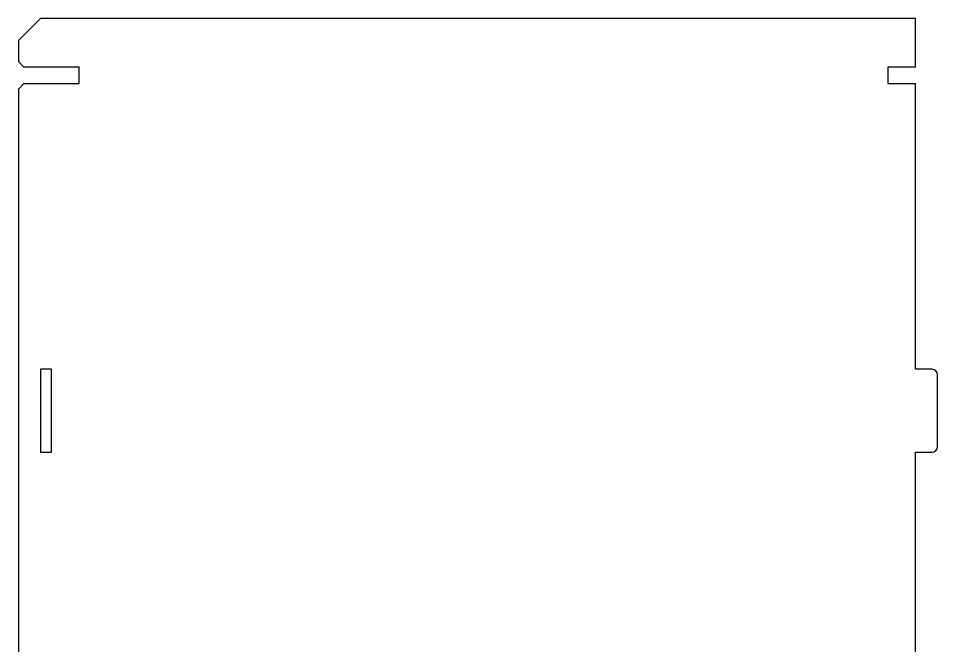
# Model space of a CAD drawing. Header units: inches. Extents: x -144 to 693, y -254 to -25.
# Drawn here: x -144.2 to 22.2, y -139.7 to -26.2 of the extents above; entities that cross this region are included whole.
import ezdxf

# ---------------------------------------------------------------- set-up
doc = ezdxf.new("R2010")
doc.units = ezdxf.units.IN
doc.header["$MEASUREMENT"] = 0
doc.layers.add('Layer 1', color=7, linetype='Continuous')

# ---------------------------------------------------------------- blocks, each defined once
blk = doc.blocks.new('block 643')
at = {"layer": 'Layer 1', "color": 7, "lineweight": 25, "true_color": 0xffffff}
blk.add_lwpolyline([(18.22, -35), (18.22, -26.2)], dxfattribs=at)
blk = doc.blocks.new('block 644')
at = {"layer": 'Layer 1', "color": 7, "lineweight": 25, "true_color": 0xffffff}
blk.add_lwpolyline([(18.22, -35), (13.22, -35)], dxfattribs=at)
blk = doc.blocks.new('block 645')
at = {"layer": 'Layer 1', "color": 7, "lineweight": 25, "true_color": 0xffffff}
blk.add_lwpolyline([(13.22, -35), (13.22, -38)], dxfattribs=at)
blk = doc.blocks.new('block 646')
at = {"layer": 'Layer 1', "color": 7, "lineweight": 25, "true_color": 0xffffff}
blk.add_lwpolyline([(13.22, -38), (18.22, -38)], dxfattribs=at)
blk = doc.blocks.new('block 647')
at = {"layer": 'Layer 1', "color": 7, "lineweight": 25, "true_color": 0xffffff}
blk.add_lwpolyline([(18.22, -89.7), (18.22, -38)], dxfattribs=at)
blk = doc.blocks.new('block 648')
at = {"layer": 'Layer 1', "color": 7, "lineweight": 25, "true_color": 0xffffff}
blk.add_lwpolyline([(21.22, -89.7), (18.22, -89.7)], dxfattribs=at)
blk = doc.blocks.new('block 649')
at = {"layer": 'Layer 1', "color": 7, "lineweight": 25, "true_color": 0xffffff}
blk.add_open_spline([(22.22, -90.7), (22.22, -90.15), (21.77, -89.7), (21.22, -89.7)], degree=3, dxfattribs=at)
blk = doc.blocks.new('block 650')
at = {"layer": 'Layer 1', "color": 7, "lineweight": 25, "true_color": 0xffffff}
blk.add_lwpolyline([(22.22, -103.7), (22.22, -90.7)], dxfattribs=at)
blk = doc.blocks.new('block 651')
at = {"layer": 'Layer 1', "color": 7, "lineweight": 25, "true_color": 0xffffff}
blk.add_open_spline([(21.22, -104.7), (21.77, -104.7), (22.22, -104.25), (22.22, -103.7)], degree=3, dxfattribs=at)
blk = doc.blocks.new('block 652')
at = {"layer": 'Layer 1', "color": 7, "lineweight": 25, "true_color": 0xffffff}
blk.add_lwpolyline([(18.22, -104.7), (21.22, -104.7)], dxfattribs=at)
blk = doc.blocks.new('block 653')
at = {"layer": 'Layer 1', "color": 7, "lineweight": 25, "true_color": 0xffffff}
blk.add_lwpolyline([(18.22, -159.7), (18.22, -104.7)], dxfattribs=at)
blk = doc.blocks.new('block 678')
at = {"layer": 'Layer 1', "color": 7, "lineweight": 25, "true_color": 0xffffff}
blk.add_lwpolyline([(-144.18, -39), (-144.18, -214.5)], dxfattribs=at)
blk = doc.blocks.new('block 679')
at = {"layer": 'Layer 1', "color": 7, "lineweight": 25, "true_color": 0xffffff}
blk.add_lwpolyline([(-143.18, -38), (-144.18, -39)], dxfattribs=at)
blk = doc.blocks.new('block 680')
at = {"layer": 'Layer 1', "color": 7, "lineweight": 25, "true_color": 0xffffff}
blk.add_lwpolyline([(-143.18, -38), (-133.18, -38)], dxfattribs=at)
blk = doc.blocks.new('block 681')
at = {"layer": 'Layer 1', "color": 7, "lineweight": 25, "true_color": 0xffffff}
blk.add_lwpolyline([(-133.18, -38), (-133.18, -35)], dxfattribs=at)
blk = doc.blocks.new('block 682')
at = {"layer": 'Layer 1', "color": 7, "lineweight": 25, "true_color": 0xffffff}
blk.add_lwpolyline([(-133.18, -35), (-143.18, -35)], dxfattribs=at)
blk = doc.blocks.new('block 683')
at = {"layer": 'Layer 1', "color": 7, "lineweight": 25, "true_color": 0xffffff}
blk.add_lwpolyline([(-144.18, -34), (-143.18, -35)], dxfattribs=at)
blk = doc.blocks.new('block 684')
at = {"layer": 'Layer 1', "color": 7, "lineweight": 25, "true_color": 0xffffff}
blk.add_lwpolyline([(-144.18, -30.2), (-144.18, -34)], dxfattribs=at)
blk = doc.blocks.new('block 685')
at = {"layer": 'Layer 1', "color": 7, "lineweight": 25, "true_color": 0xffffff}
blk.add_lwpolyline([(-140.18, -26.2), (-144.18, -30.2)], dxfattribs=at)
blk = doc.blocks.new('block 686')
at = {"layer": 'Layer 1', "color": 7, "lineweight": 25, "true_color": 0xffffff}
blk.add_lwpolyline([(18.22, -26.2), (-140.18, -26.2)], dxfattribs=at)
blk = doc.blocks.new('block 695')
at = {"layer": 'Layer 1', "color": 7, "lineweight": 25, "true_color": 0xffffff}
blk.add_lwpolyline([(-140.18, -89.7), (-140.18, -104.7)], dxfattribs=at)
blk = doc.blocks.new('block 696')
at = {"layer": 'Layer 1', "color": 7, "lineweight": 25, "true_color": 0xffffff}
blk.add_lwpolyline([(-140.18, -104.7), (-138.18, -104.7)], dxfattribs=at)
blk = doc.blocks.new('block 697')
at = {"layer": 'Layer 1', "color": 7, "lineweight": 25, "true_color": 0xffffff}
blk.add_lwpolyline([(-138.18, -104.7), (-138.18, -89.7)], dxfattribs=at)
blk = doc.blocks.new('block 698')
at = {"layer": 'Layer 1', "color": 7, "lineweight": 25, "true_color": 0xffffff}
blk.add_lwpolyline([(-138.18, -89.7), (-140.18, -89.7)], dxfattribs=at)

msp = doc.modelspace()

# ---------------------------------------------------------------- block references
at = {"layer": 'Layer 1'}
for name in ['block 685', 'block 686', 'block 643', 'block 684', 'block 683', 'block 682', 'block 681', 'block 644', 'block 645', 'block 679', 'block 680', 'block 646', 'block 647', 'block 678', 'block 695', 'block 698', 'block 697', 'block 648', 'block 649', 'block 650', 'block 696', 'block 652', 'block 653', 'block 651']:
    msp.add_blockref(name, (0, 0), dxfattribs=at)

doc.saveas('drawing.dxf')
